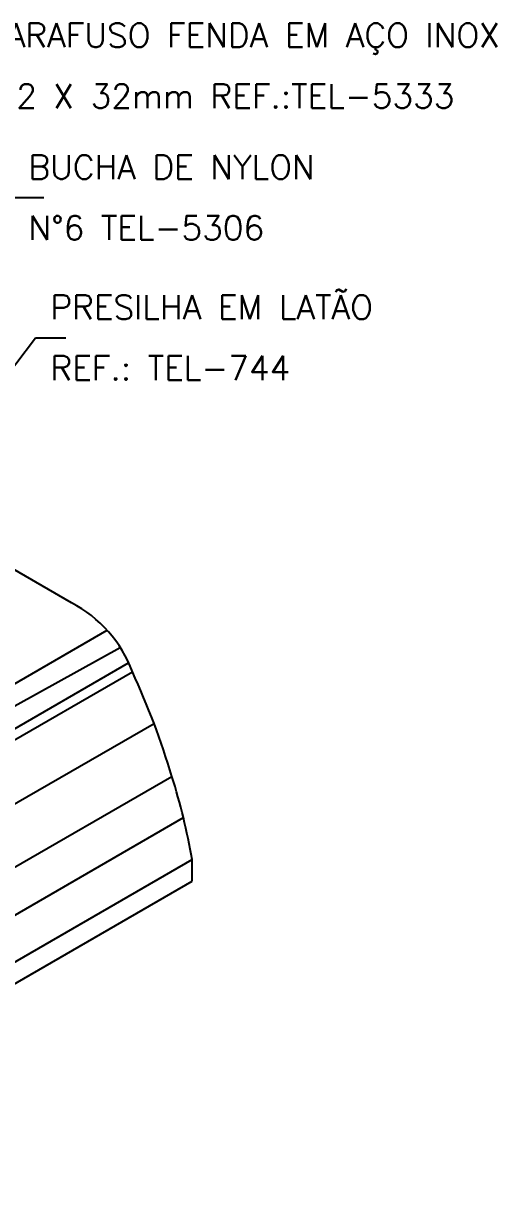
# Model space of a CAD drawing. Header units: millimetres. Extents: x -6290.1 to -6274.2, y -4694 to -4679.4.
# Drawn here: x -6278.12 to -6274.2, y -4689.04 to -4679.41 of the extents above; entities that cross this region are included whole.
import ezdxf
from ezdxf.enums import TextEntityAlignment as Align

# ---------------------------------------------------------------- set-up
doc = ezdxf.new("R2010")
doc.units = ezdxf.units.MM
doc.header["$LTSCALE"] = 10
doc.layers.add('Termotécnica', color=7, linetype='Continuous')
doc.styles.add('r80', font='romans.shx')

msp = doc.modelspace()

# ---------------------------------------------------------------- linework, layer by layer
at = {"layer": 'Termotécnica', "color": 2}
for p, q in [((-6278.2041, -4680.8604), (-6277.9541, -4680.8604)), ((-6279.261, -4683.6619), (-6278.0215, -4682.0226)), ((-6278.0215, -4682.0226), (-6277.7715, -4682.0226))]:
    msp.add_line(p, q, dxfattribs=at)
at = {"layer": 'Termotécnica', "color": 3}
for p, q in [((-6277.7225, -4684.2216), (-6278.4801, -4683.7841)), ((-6276.7234, -4686.5298), (-6276.7234, -4686.351)), ((-6281.0706, -4689.0397), (-6276.7234, -4686.5298))]:
    msp.add_line(p, q, dxfattribs=at)
at = {"layer": 'Termotécnica', "color": 1}
for p, q in [((-6281.7757, -4686.9587), (-6277.4285, -4684.4489)), ((-6281.7197, -4687.0258), (-6277.3198, -4684.591)), ((-6281.597, -4687.229), (-6277.2497, -4684.7191)), ((-6281.5659, -4687.3037), (-6277.2187, -4684.7938)), ((-6281.3864, -4687.7314), (-6277.0392, -4685.2215)), ((-6281.2384, -4688.1709), (-6276.8911, -4685.6611)), ((-6281.1429, -4688.5131), (-6276.7957, -4686.0032)), ((-6281.0706, -4688.8609), (-6276.7234, -4686.351))]:
    msp.add_line(p, q, dxfattribs=at)
at = {"layer": 'Termotécnica', "color": 3}
for centre, radius, start, end in [((-6278.217, -4685.1648), 1.065, 20.38367, 62.33148), ((-6283.0285, -4687.4837), 6.4022, 16.54004, 24.84366), ((-6281.94, -4687.254), 5.2942, 9.8206, 17.51084)]:
    msp.add_arc(centre, radius, start, end, dxfattribs=at)

# ---------------------------------------------------------------- texts
at = {"layer": 'Termotécnica', "color": 2, "style": 'r80'}
for s, p in [('PARAFUSO FENDA EM AÇO INOX', (-6278.4396, -4679.5147)), ('4,2 X 32mm REF.:TEL-5333', (-6278.4392, -4680.0189)), ('BUCHA DE NYLON', (-6278.0805, -4680.6079)), ('N%%D6 TEL-5306', (-6278.0801, -4681.1121)), ('PRESILHA EM LATÃO', (-6277.8979, -4681.7702)), ('REF.: TEL-744', (-6277.8975, -4682.2744))]:
    msp.add_text(s, height=0.2, dxfattribs=at).set_placement(p, align=Align.MIDDLE_LEFT)

doc.saveas('drawing.dxf')
